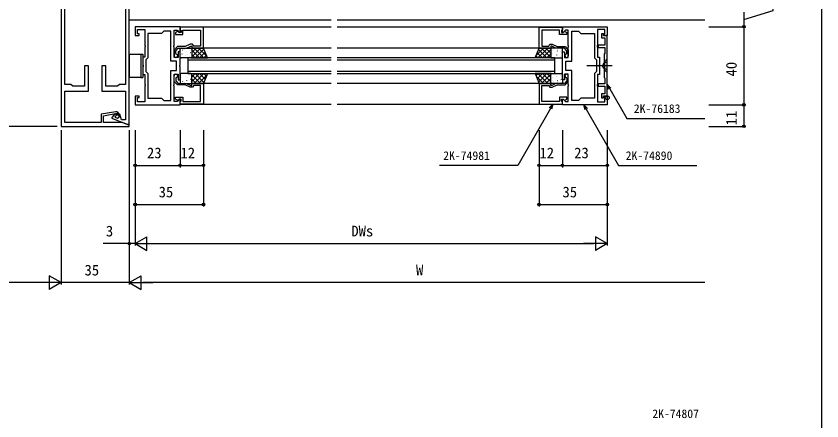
# Model space of a CAD drawing. Units: millimetres, scale not verified. Extents: x -437 to 438, y -681 to 679.
# Drawn here: x 25.3 to 438.3, y -361 to -153.8 of the extents above; entities that cross this region are included whole.
import ezdxf
from ezdxf.enums import TextEntityAlignment as Align

# ---------------------------------------------------------------- set-up
doc = ezdxf.new("R2010")
doc.units = ezdxf.units.MM
doc.header["$LTSCALE"] = 4
doc.header["$PDMODE"] = 32
doc.header["$PDSIZE"] = 2
for name, color, linetype in [('0-2_YKK_11', 7, 'Continuous'), ('0-3_YKK_12', 2, 'Continuous'), ('0-4_YKK_13', 4, 'Continuous'), ('0-6_YKK_D', 6, 'Continuous'), ('0-7_YKK_ZWAK', 7, 'Continuous')]:
    doc.layers.add(name, color=color, linetype=linetype)
doc.styles.add('ＭＳ ゴシック', font='')
doc.styles.get('ＭＳ ゴシック').set_extended_font_data('MS Gothic')

msp = doc.modelspace()

# ---------------------------------------------------------------- linework, layer by layer
at = {"layer": '0-2_YKK_11'}
for points in [[(48.3, -98.199), (48.3, -210.199), (83.3, -210.199), (83.3, -209.199), (82.3, -209.199), (79.825, -208.199), (70, -208.199), (70, -204.758), (77, -203.524), (77, -204.299), (77.8, -204.299), (77.8, -203.899)], [(83.3, -209.199), (83.3, -98.199)], [(76.392, -202.717), (68.9, -204.038), (68.9, -208.199), (50.3, -208.199), (50.3, -192.199), (62.3, -192.199), (62.3, -179.199), (60.3, -179.199), (60.3, -189.699), (54.3, -189.699), (53.3, -188.699), (50.3, -188.699), (50.3, -135.657)], [(81.3, -135.657), (81.3, -188.699), (78.3, -188.699), (77.3, -189.699), (71.3, -189.699), (71.3, -179.199), (69.3, -179.199), (69.3, -192.199), (81.3, -192.199), (81.3, -206.799), (79.25, -206.799), (78.5, -203.999), (78, -203.999), (78, -205.622), (77.295, -206.098)], [(109.3, -159.199), (86.3, -159.199), (86.3, -163.699), (88.3, -163.699), (88.3, -162.899), (87.5, -162.899), (87.5, -160.699), (91.3, -160.699), (91.3, -168.741), (91.42, -168.924), (91.42, -169.474), (91.3, -169.657), (91.3, -174.699), (90.3, -174.699), (90.3, -178.741), (90.42, -178.924), (90.42, -179.474), (90.3, -179.657), (90.3, -183.699), (91.3, -183.699), (91.3, -188.741), (91.42, -188.924), (91.42, -189.474), (91.3, -189.657), (91.3, -197.699), (87.5, -197.699), (87.5, -195.499), (88.3, -195.499), (88.3, -194.699), (86.3, -194.699), (86.3, -199.199), (109.3, -199.199), (109.3, -196.399), (108.93, -196.245), (107.776, -197.399), (106.3, -197.399), (106.3, -189.657), (106.18, -189.474), (106.18, -188.924), (106.3, -188.741)], [(106.3, -188.741), (106.3, -183.399), (108.3, -183.399), (108.3, -186.399), (109.3, -186.399), (109.3, -179.657), (109.18, -179.474), (109.18, -178.924), (109.3, -178.741), (109.3, -171.999), (108.3, -171.999), (108.3, -174.999), (106.3, -174.999), (106.3, -169.657), (106.18, -169.474), (106.18, -168.924), (106.3, -168.741), (106.3, -160.999), (107.776, -160.999), (108.93, -162.153), (109.3, -161.999), (109.3, -159.199)], [(121.298, -159.499), (109.298, -159.499), (109.298, -160.699), (109.598, -160.999), (109.798, -161.199), (109.798, -162.099), (108.848, -162.099), (108.348, -161.599), (108.038, -161.599), (106.998, -162.199), (106.998, -163.099), (110.798, -163.099), (110.798, -160.999), (119.798, -160.999), (119.798, -169.199), (116.298, -169.199), (115.721, -168.199), (114.577, -168.199), (112.003, -169.399), (107.948, -169.399), (106.298, -171.186), (106.298, -174.099)], [(107.348, -173.212), (107.098, -172.916), (107.098, -171.499), (108.298, -170.199), (112.654, -170.199), (114.798, -169.199), (115.298, -169.199), (115.298, -170.199), (121.298, -170.199), (121.298, -159.499)], [(293.3, -159.499), (305.3, -159.499), (305.3, -160.699), (305, -160.999), (304.8, -161.199), (304.8, -162.099), (305.75, -162.099), (306.25, -161.599), (306.561, -161.599), (307.6, -162.199), (307.6, -163.099), (303.8, -163.099), (303.8, -160.999), (294.8, -160.999), (294.8, -169.199), (298.3, -169.199), (298.877, -168.199), (300.022, -168.199), (302.595, -169.399), (306.65, -169.399), (308.3, -171.186), (308.3, -174.099)], [(307.25, -173.212), (307.5, -172.916), (307.5, -171.499), (306.3, -170.199), (301.944, -170.199), (299.8, -169.199), (299.3, -169.199), (299.3, -170.199), (293.3, -170.199), (293.3, -159.499)], [(305.3, -159.199), (328.3, -159.199), (328.3, -163.699), (326.3, -163.699), (326.3, -162.899), (327.1, -162.899), (327.1, -160.699), (323.3, -160.699), (323.3, -168.741), (323.18, -168.924), (323.18, -169.474), (323.3, -169.657), (323.3, -174.699), (324.3, -174.699), (324.3, -178.741), (324.18, -178.924), (324.18, -179.474), (324.3, -179.657), (324.3, -183.699), (323.3, -183.699), (323.3, -188.741), (323.18, -188.924), (323.18, -189.474), (323.3, -189.657), (323.3, -197.699), (327.1, -197.699), (327.1, -195.499), (326.3, -195.499), (326.3, -194.699), (328.3, -194.699), (328.3, -199.199), (305.3, -199.199), (305.3, -196.399), (305.67, -196.245), (306.824, -197.399), (308.3, -197.399), (308.3, -189.657), (308.42, -189.474), (308.42, -188.924), (308.3, -188.741)], [(308.3, -188.741), (308.3, -183.399), (306.3, -183.399), (306.3, -186.399), (305.3, -186.399), (305.3, -179.657), (305.42, -179.474), (305.42, -178.924), (305.3, -178.741), (305.3, -171.999), (306.3, -171.999), (306.3, -174.999), (308.3, -174.999), (308.3, -169.657), (308.42, -169.474), (308.42, -168.924), (308.3, -168.741), (308.3, -160.999), (306.824, -160.999), (305.67, -162.153), (305.3, -161.999), (305.3, -159.199)], [(121.298, -198.899), (109.298, -198.899), (109.298, -197.699), (109.598, -197.399), (109.798, -197.199), (109.798, -196.299), (108.848, -196.299), (108.348, -196.799), (108.038, -196.799), (106.998, -196.199), (106.998, -195.299), (110.798, -195.299), (110.798, -197.399), (119.798, -197.399), (119.798, -189.199), (116.298, -189.199), (115.721, -190.199), (114.577, -190.199), (112.003, -188.999), (107.948, -188.999), (106.298, -187.212), (106.298, -184.299)], [(107.348, -185.186), (107.098, -185.482), (107.098, -186.899), (108.298, -188.199), (112.654, -188.199), (114.798, -189.199), (115.298, -189.199), (115.298, -188.199), (121.298, -188.199), (121.298, -198.899)], [(293.3, -198.899), (305.3, -198.899), (305.3, -197.699), (305, -197.399), (304.8, -197.199), (304.8, -196.299), (305.75, -196.299), (306.25, -196.799), (306.561, -196.799), (307.6, -196.199), (307.6, -195.299), (303.8, -195.299), (303.8, -197.399), (294.8, -197.399), (294.8, -189.199), (298.3, -189.199), (298.877, -190.199), (300.022, -190.199), (302.595, -188.999), (306.65, -188.999), (308.3, -187.212), (308.3, -184.299)], [(307.25, -185.186), (307.5, -185.482), (307.5, -186.899), (306.3, -188.199), (301.944, -188.199), (299.8, -189.199), (299.3, -189.199), (299.3, -188.199), (293.3, -188.199), (293.3, -198.899)], [(75.372, -204.527), (74.3, -205.599), (74.3, -205.967), (82.3, -209.199), (83.3, -209.199)], [(77.295, -206.098), (76.164, -205.641), (76.057, -205.115), (76.876, -204.296), (76.645, -203.8), (75.941, -204.129)]]:
    msp.add_lwpolyline(points, dxfattribs=at)
for points in [[(104.5, -196.899), (104.5, -181.599), (107.5, -181.599), (107.5, -176.799), (104.5, -176.799), (104.5, -161.499), (101, -161.499), (99.8, -162.699), (92.8, -162.699), (92.8, -175.199), (91.8, -176.199), (91.8, -182.199), (92.8, -183.199), (92.8, -195.699), (99.8, -195.699), (101, -196.899)], [(310.1, -196.899), (310.1, -181.599), (307.1, -181.599), (307.1, -176.799), (310.1, -176.799), (310.1, -161.499), (313.6, -161.499), (314.8, -162.699), (321.8, -162.699), (321.8, -175.199), (322.8, -176.199), (322.8, -182.199), (321.8, -183.199), (321.8, -195.699), (314.8, -195.699), (313.6, -196.899)], [(328.3, -194.549), (328.3, -163.849), (326.3, -163.849), (326.3, -162.849), (325.3, -162.849), (325.3, -164.849), (327.1, -164.849), (327.1, -168.699), (323.6, -168.699), (323.6, -169.899), (327.1, -169.899), (327.1, -172.799), (326.7, -173.199), (326.7, -185.199), (327.1, -185.599), (327.1, -188.499), (323.6, -188.499), (323.6, -189.699), (327.1, -189.699), (327.1, -193.549), (325.3, -193.549), (325.3, -195.549), (326.3, -195.549), (326.3, -194.549)]]:
    msp.add_lwpolyline(points, close=True, dxfattribs=at)
for centre, radius, start, end in [((107.198, -174.099), 0.9, 180, 80.40594), ((307.4, -174.099), 0.9, 99.59406, 0), ((107.198, -184.299), 0.9, 279.59406, 180), ((307.4, -184.299), 0.9, 360, 260.40594), ((76.786, -205.941), 2, 115, 135.00001), ((76.6, -203.899), 1.2, 0.00002, 100)]:
    msp.add_arc(centre, radius, start, end, dxfattribs=at)
msp.add_point((328.3, -195.549), dxfattribs=at)
at = {"layer": '0-3_YKK_12'}
for p, q in [((83.3, -155.699), (186.8, -155.699)), ((189.8, -155.699), (378.3, -155.699)), ((186.8, -159.499), (109.3, -159.499)), ((305.3, -159.499), (189.8, -159.499)), ((186.8, -170.199), (121.298, -170.199)), ((293.3, -170.199), (189.8, -170.199)), ((113.299, -175.199), (113.299, -183.199)), ((186.8, -175.199), (113.299, -175.199)), ((113.299, -176.199), (186.8, -176.199)), ((301.3, -175.199), (189.8, -175.199)), ((189.8, -176.199), (301.3, -176.199)), ((301.3, -175.199), (301.3, -183.199)), ((186.8, -182.199), (113.299, -182.199)), ((113.299, -183.199), (186.8, -183.199)), ((301.3, -182.199), (189.8, -182.199)), ((189.8, -183.199), (301.3, -183.199)), ((186.8, -188.199), (121.298, -188.199)), ((293.3, -188.199), (189.8, -188.199)), ((109.3, -198.899), (186.8, -198.899)), ((189.8, -198.899), (305.3, -198.899))]:
    msp.add_line(p, q, dxfattribs=at)
at = {"layer": '0-4_YKK_13'}
for p, q in [((89.16, -173.199), (90.3, -173.199)), ((90.3, -173.199), (90.3, -185.199)), ((109.299, -174.699), (109.299, -170.699)), ((109.799, -170.199), (114.799, -170.199)), ((110.213, -173.152), (110.237, -173.195)), ((110.537, -170.978), (110.545, -170.984)), ((110.646, -171.075), (110.67, -171.119)), ((111.414, -170.665), (111.502, -170.712)), ((112.837, -171.718), (112.861, -171.762)), ((113.003, -173.186), (113.01, -173.193)), ((114.725, -171.133), (114.732, -171.14)), ((114.727, -172.309), (114.751, -172.353)), ((115.299, -172.406), (117.505, -170.199)), ((115.299, -174.651), (119.75, -170.199)), ((115.299, -170.699), (115.299, -174.699)), ((115.299, -171.18), (119.318, -175.199)), ((115.299, -173.425), (117.073, -175.199)), ((116.563, -170.199), (121.563, -175.199)), ((116.996, -175.199), (121.498, -170.697)), ((118.808, -170.199), (122.959, -174.35)), ((119.241, -175.199), (122.139, -172.3)), ((121.053, -170.199), (121.463, -170.609)), ((291.818, -173.903), (295.522, -170.199)), ((292.382, -172.492), (295.089, -175.199)), ((292.767, -175.199), (297.767, -170.199)), ((293.024, -170.888), (297.334, -175.199)), ((294.579, -170.199), (299.3, -174.919)), ((295.012, -175.199), (299.3, -170.911)), ((296.825, -170.199), (299.3, -172.674)), ((297.257, -175.199), (299.3, -173.156)), ((299.07, -170.199), (299.3, -170.429)), ((299.3, -170.699), (299.3, -174.699)), ((304.8, -170.199), (299.8, -170.199)), ((300.051, -173.026), (300.075, -173.07)), ((300.101, -171.575), (300.108, -171.582)), ((300.785, -171.001), (300.809, -171.045)), ((302.675, -171.592), (302.699, -171.636)), ((302.71, -170.623), (302.798, -170.67)), ((304.289, -171.731), (304.296, -171.737)), ((304.866, -172.235), (304.89, -172.279)), ((305.3, -174.699), (305.3, -170.699)), ((114.799, -175.199), (109.799, -175.199)), ((111.02, -175.005), (111.028, -175.012)), ((112.103, -173.743), (112.127, -173.787)), ((114.295, -174.386), (114.319, -174.43)), ((121.486, -175.199), (122.781, -173.904)), ((291.741, -174.096), (292.844, -175.199)), ((299.618, -175.102), (299.642, -175.146)), ((299.8, -175.199), (304.8, -175.199)), ((302.242, -173.669), (302.266, -173.713)), ((302.306, -173.55), (302.313, -173.557)), ((304.132, -174.26), (304.156, -174.304)), ((304.364, -175.192), (304.378, -175.199)), ((330.8, -179.199), (317.8, -179.199)), ((328.3, -182.699), (326.8, -181.199)), ((89.16, -185.199), (90.3, -185.199)), ((109.299, -183.699), (109.299, -187.699)), ((114.799, -183.199), (109.799, -183.199)), ((110.213, -185.246), (110.237, -185.203)), ((111.02, -183.393), (111.028, -183.386)), ((112.103, -184.655), (112.127, -184.611)), ((113.003, -185.212), (113.01, -185.205)), ((114.295, -184.012), (114.319, -183.968)), ((115.299, -184.973), (117.073, -183.199)), ((115.299, -187.218), (119.318, -183.199)), ((115.299, -187.699), (115.299, -183.699)), ((115.299, -183.747), (119.75, -188.199)), ((116.563, -188.199), (121.563, -183.199)), ((116.996, -183.199), (121.498, -187.701)), ((118.808, -188.199), (122.959, -184.048)), ((119.241, -183.199), (122.139, -186.098)), ((121.486, -183.199), (122.781, -184.494)), ((291.741, -184.302), (292.844, -183.199)), ((291.818, -184.495), (295.522, -188.199)), ((292.382, -185.906), (295.089, -183.199)), ((292.767, -183.199), (297.767, -188.199)), ((293.024, -187.51), (297.334, -183.199)), ((294.579, -188.199), (299.3, -183.479)), ((295.012, -183.199), (299.3, -187.487)), ((296.825, -188.199), (299.3, -185.724)), ((297.257, -183.199), (299.3, -185.242)), ((299.3, -187.699), (299.3, -183.699)), ((299.618, -183.296), (299.642, -183.252)), ((299.8, -183.199), (304.8, -183.199)), ((300.051, -185.372), (300.075, -185.328)), ((302.242, -184.729), (302.266, -184.685)), ((302.306, -184.848), (302.313, -184.841)), ((304.132, -184.138), (304.156, -184.094)), ((304.364, -183.206), (304.378, -183.199)), ((305.3, -183.699), (305.3, -187.699)), ((109.799, -188.199), (114.799, -188.199)), ((110.537, -187.42), (110.545, -187.414)), ((110.646, -187.323), (110.67, -187.279)), ((111.414, -187.733), (111.502, -187.686)), ((112.837, -186.68), (112.861, -186.636)), ((114.725, -187.265), (114.732, -187.258)), ((114.727, -186.089), (114.751, -186.045)), ((115.299, -185.992), (117.505, -188.199)), ((121.053, -188.199), (121.463, -187.789)), ((299.07, -188.199), (299.3, -187.969)), ((304.8, -188.199), (299.8, -188.199)), ((300.101, -186.823), (300.108, -186.816)), ((300.785, -187.397), (300.809, -187.353)), ((302.675, -186.806), (302.699, -186.762)), ((302.71, -187.775), (302.798, -187.728)), ((304.289, -186.667), (304.296, -186.661)), ((304.866, -186.163), (304.89, -186.119))]:
    msp.add_line(p, q, dxfattribs=at)
for points in [[(83.46, -185.199), (83.46, -173.199), (89.16, -173.199), (89.16, -185.199)], [(123.299, -175.199), (121.299, -170.199), (115.299, -170.199), (115.299, -175.199)], [(291.3, -175.199), (293.3, -170.199), (299.3, -170.199), (299.3, -175.199)], [(123.299, -183.199), (121.299, -188.199), (115.299, -188.199), (115.299, -183.199)], [(291.3, -183.199), (293.3, -188.199), (299.3, -188.199), (299.3, -183.199)]]:
    msp.add_lwpolyline(points, close=True, dxfattribs=at)
for points in [[(328.3, -177.149), (326.444, -178.054), (325.836, -179.199)], [(328.3, -182.699), (328.3, -175.699), (326.8, -177.199), (326.8, -181.199)], [(328.3, -181.249), (326.444, -180.344), (325.836, -179.199)]]:
    msp.add_lwpolyline(points, dxfattribs=at)
for centre, start, end in [((109.799, -170.699), 90, 180), ((114.799, -170.699), 0, 90), ((299.8, -170.699), 90, 180), ((304.8, -170.699), 0, 90), ((109.799, -174.699), 180, 270), ((114.799, -174.699), 270, 0), ((299.8, -174.699), 180, 270), ((304.8, -174.699), 270, 0), ((109.799, -183.699), 90, 180), ((114.799, -183.699), 0, 90), ((299.8, -183.699), 90, 180), ((304.8, -183.699), 0, 90), ((109.799, -187.699), 180, 270), ((114.799, -187.699), 270, 0), ((299.8, -187.699), 180, 270), ((304.8, -187.699), 270, 0)]:
    msp.add_arc(centre, 0.5, start, end, dxfattribs=at)
at = {"layer": '0-6_YKK_D'}
for p, q in [((398.3, -151.698), (398.3, -159.199)), ((380.3, -159.199), (399.3, -159.199)), ((380.3, -159.199), (399.3, -159.199)), ((398.3, -159.199), (398.3, -199.199)), ((380.3, -199.199), (399.3, -199.199)), ((398.3, -199.199), (398.3, -210.199)), ((46.3, -210.199), (-12.7, -210.199)), ((380.3, -210.199), (399.3, -210.199)), ((48.3, -212.199), (48.3, -291.199)), ((48.3, -212.199), (48.3, -291.199)), ((83.3, -212.199), (83.3, -271.199)), ((83.3, -212.199), (83.3, -291.199)), ((83.3, -212.199), (83.3, -291.199)), ((86.301, -212.199), (86.301, -231.199)), ((86.301, -212.199), (86.301, -251.199)), ((86.301, -212.199), (86.301, -271.199)), ((86.301, -212.199), (86.301, -271.199)), ((109.301, -212.199), (109.301, -231.199)), ((109.301, -212.199), (109.301, -231.199)), ((121.3, -212.199), (121.3, -231.199)), ((121.3, -212.199), (121.3, -251.199)), ((293.3, -212.199), (293.3, -251.199)), ((293.3, -212.199), (293.3, -231.199)), ((305.3, -212.199), (305.3, -231.199)), ((305.3, -212.199), (305.3, -231.199)), ((328.3, -212.199), (328.3, -251.199)), ((328.3, -212.199), (328.3, -231.199)), ((328.3, -212.199), (328.3, -271.199)), ((86.301, -230.199), (109.301, -230.199)), ((109.301, -230.199), (121.3, -230.199)), ((293.3, -230.199), (305.3, -230.199)), ((305.3, -230.199), (328.3, -230.199)), ((86.301, -250.199), (121.3, -250.199)), ((293.3, -250.199), (328.3, -250.199)), ((86.301, -270.199), (92.363, -266.699)), ((92.363, -273.699), (92.363, -266.699)), ((328.3, -270.199), (322.238, -266.699)), ((322.238, -266.699), (322.238, -273.699)), ((83.3, -270.199), (69.853, -270.199)), ((86.301, -270.199), (83.3, -270.199)), ((86.301, -270.199), (88.851, -270.199)), ((86.301, -270.199), (92.363, -273.699)), ((86.301, -270.199), (98.425, -270.199)), ((93.301, -270.199), (321.3, -270.199)), ((328.3, -270.199), (316.176, -270.199)), ((328.3, -270.199), (322.238, -273.699)), ((48.3, -290.199), (42.238, -286.699)), ((42.238, -286.699), (42.238, -293.699)), ((83.3, -290.199), (89.362, -286.699)), ((89.362, -293.699), (89.362, -286.699)), ((41.3, -290.199), (8.3, -290.199)), ((48.3, -290.199), (36.176, -290.199)), ((48.3, -290.199), (42.238, -293.699)), ((83.3, -290.199), (48.3, -290.199)), ((83.3, -290.199), (89.362, -293.699)), ((83.3, -290.199), (95.424, -290.199)), ((378.3, -290.199), (90.3, -290.199))]:
    msp.add_line(p, q, dxfattribs=at)
for points in [[(398.3, -155.449), (413.3, -150.874), (413.3, -135.027)], [(328.983, -191.393), (328.3, -188.843), (330.167, -190.71)], [(328.3, -188.843), (329.575, -191.051), (338.287, -206.141), (378.366, -206.141)], [(300.441, -198.899), (299.166, -201.107), (282.37, -230.199), (242.291, -230.199)], [(298.574, -200.766), (300.441, -198.899), (299.758, -201.449)], [(316.903, -201.749), (316.22, -199.199), (318.087, -201.066)], [(316.22, -199.199), (317.495, -201.407), (334.118, -230.199), (374.197, -230.199)]]:
    msp.add_lwpolyline(points, dxfattribs=at)
for centre in [(398.3, -159.199), (398.3, -159.199), (398.3, -199.199), (398.3, -199.199), (398.3, -210.199), (86.301, -230.199), (109.301, -230.199), (109.301, -230.199), (121.3, -230.199), (293.3, -230.199), (305.3, -230.199), (305.3, -230.199), (328.3, -230.199), (86.301, -250.199), (121.3, -250.199), (293.3, -250.199), (328.3, -250.199), (83.3, -270.199)]:
    msp.add_circle(centre, 0.637, dxfattribs=at)
at = {"layer": '0-7_YKK_ZWAK'}
msp.add_lwpolyline([(-436.7, -681.2), (438.3, -681.2), (438.3, 643.8)], dxfattribs=at)

# ---------------------------------------------------------------- texts
at = {"layer": '0-6_YKK_D', "style": 'ＭＳ ゴシック'}
for s, p in [('40', (396.3, -184.654)), ('11', (396.3, -209.706))]:
    msp.add_text(s, height=5.499, rotation=90, dxfattribs=at).set_placement(p, align=Align.BOTTOM_LEFT)
for s, height, p in [('2K-76183', 4.399, (341.894, -204.641)), ('23', 5.499, (92.347, -228.199)), ('12', 5.499, (109.548, -228.199)), ('2K-74981', 4.399, (244.195, -228.699)), ('12', 5.499, (293.547, -228.199)), ('23', 5.499, (311.345, -228.199)), ('2K-74890', 4.399, (337.725, -228.699)), ('35', 5.499, (98.346, -248.199)), ('35', 5.499, (305.346, -248.199)), ('3', 5.499, (71.299, -268.199)), ('DWs', 5.499, (197.095, -268.199)), ('35', 5.499, (60.345, -288.199)), ('W', 5.499, (230.252, -288.199)), ('2K-74807', 4.399, (351.367, -360.85))]:
    msp.add_text(s, height=height, dxfattribs=at).set_placement(p, align=Align.BOTTOM_LEFT)

doc.saveas('drawing.dxf')
